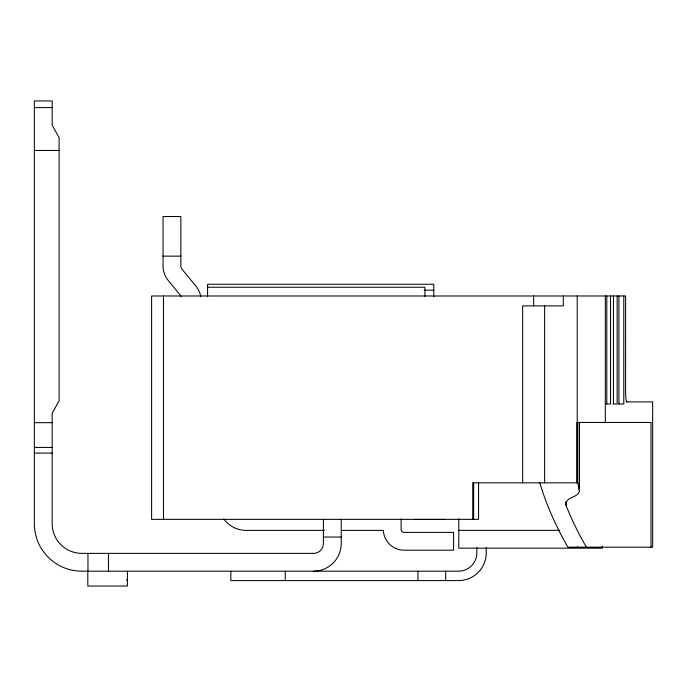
<?xml version="1.0" encoding="UTF-8"?>
<svg xmlns="http://www.w3.org/2000/svg" width="687" height="687" viewBox="0 0 687 687"><rect width="100%" height="100%" fill="white"/><g stroke="black" fill="none" stroke-linecap="round" stroke-linejoin="round"><path stroke-width="1.03" d="M579.442 422.445L579.442 490.81C578.248 498.066 566.414 496.254 565.899 504.112A29.455 12.005 3.8 0 0 566.303 506.113A1358.362 553.456 3.8 0 0 586.38 547.178M34.35 107.593L52.169 107.593M34.35 150.462L59.099 150.462M163.042 256.139L180.861 256.139M207.577 287.226L424.892 287.226L424.892 296.372M424.128 290.189L433.78 290.189M626.072 401.904L652.65 401.904L652.65 547.178L567.891 547.178A1379.891 562.224 3.8 0 1 555.19 522.841A1382.433 563.263 3.8 0 1 539.776 482.832M606.312 403.982L610.511 403.982L610.511 295.985M612.959 403.982L617.149 403.982L617.149 295.985M618.489 403.982L623.796 403.982L623.796 295.985M34.35 422.677L52.169 422.677M34.35 447.426L52.169 447.426M34.35 453.085L52.169 453.085M415.231 519.458L441.956 519.458A16.832 16.832 0 0 0 444.592 519.252M324.401 530.398L246.195 530.398A27.72 27.72 0 0 1 223.773 518.977M341.542 530.398L383.329 530.398A20.79 20.79 0 0 0 404.093 550.201L453.592 550.201L453.592 532.382L404.093 532.382A2.971 2.971 0 0 1 401.122 529.411L401.122 518.891M458.787 530.347L559.596 530.347M323.414 537.036L341.233 537.036M126.434 580.094L127.404 580.094M181.548 296.732L168.212 280.476A22.765 22.765 0 0 1 163.042 266.032L163.042 216.542L180.861 216.542L180.861 266.032A4.946 4.946 0 0 0 181.986 269.175L195.984 286.239A22.765 22.765 0 0 1 200.776 296.535M579.442 490.81L577.827 482.832L472.742 482.832L472.742 519.363M651.01 547.178L651.01 422.445L576.934 422.445L576.934 482.832M618.918 295.985L618.918 403.982M613.431 295.985L613.431 403.982M606.784 295.985L606.784 403.982M605.307 295.985L605.307 422.445M602.327 546.071L602.327 548.166L458.787 548.166L458.787 518.591M579.235 422.445L579.235 489.53M577.243 295.985L577.243 482.832M566.303 501.828L566.303 506.113M565.899 501.991L565.899 504.112M563.323 295.985L563.323 305.878L522.661 305.878L522.661 482.832M544.619 305.595L544.619 482.832M533.627 295.985L533.627 305.878M486.259 547.582L486.259 552.872A27.72 27.72 0 0 1 458.538 580.592L230.849 580.592L230.849 571.189M478.581 482.987L478.581 519.363L151.612 519.363L151.612 295.985L625.608 295.985L625.591 391.994A9.953 1.451 -90 0 0 627.051 401.869M476.855 547.582L476.855 552.872A18.317 18.317 0 0 1 458.538 571.189L81.865 571.189A47.515 47.515 0 0 1 34.35 523.666L34.35 100.963L52.169 100.963L52.169 125.214L59.099 137.692L59.099 400.822L52.169 413.291L52.169 523.666A29.696 29.696 0 0 0 81.865 553.37L313.512 553.37A9.901 9.901 0 0 0 323.414 543.469L323.414 519.363M473.635 482.832L473.635 519.363M445.665 571.189L445.665 580.592M433.78 296.81L433.78 284.255L207.577 284.255L207.577 296.81M417.954 571.189L417.954 580.592M341.233 519.363L341.233 543.469A27.72 27.72 0 0 1 313.512 571.189M285.303 571.189L285.303 580.592M163.463 295.985L163.463 519.363M127.404 571.189L127.404 586.037L87.807 586.037L87.807 571.189M108.469 553.37L108.469 571.189M87.962 553.37L87.962 571.189M578.119 547.53A18.558 4.8 90 0 1 577.484 546.697"/></g></svg>
